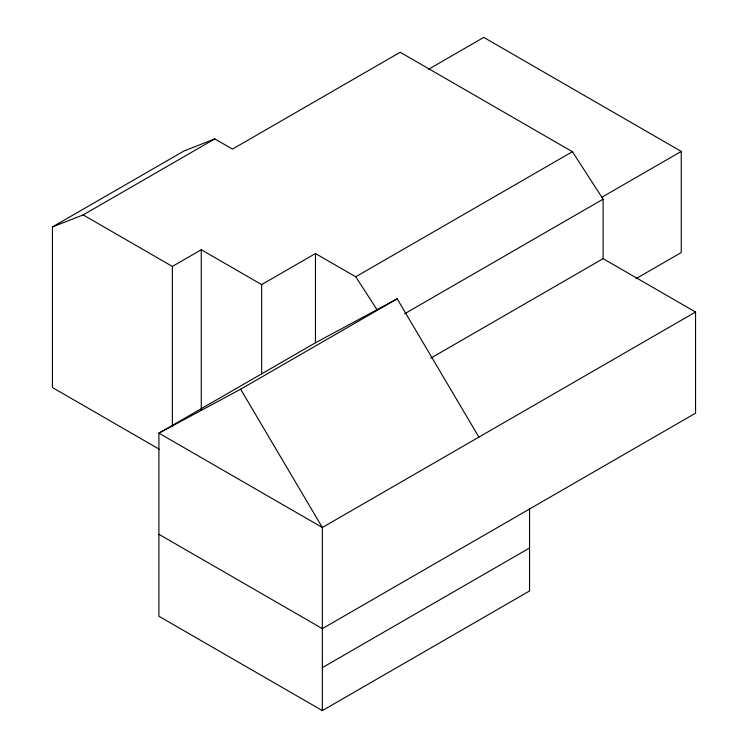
<?xml version="1.0" encoding="UTF-8"?>
<svg xmlns="http://www.w3.org/2000/svg" width="748" height="748" viewBox="0 0 748 748"><rect width="100%" height="100%" fill="white"/><g stroke="black" fill="none" stroke-linecap="round" stroke-linejoin="round"><path stroke-width="1.12" d="M159.268 449.221L52.444 387.548L52.444 226.934L184.102 150.918L214.798 138.904L232.469 149.104L400.189 52.267L572.416 151.704L603.112 199.174L603.112 258.658L430.792 358.152M52.444 226.934L83.14 214.91L214.798 138.904M428.37 69.386L483.76 37.4L681.25 151.414L681.25 252.544L635.922 278.714M83.14 214.91L172.367 266.428L201.268 249.739L261.66 284.605L315.469 253.535L355.749 276.788L377.02 309.672M355.749 276.788L572.416 151.704M478.898 437.122L397.179 298.826L315.469 342.771L158.913 433.157L158.913 616.249L322.341 710.6L529.556 590.967L529.556 509.005M158.913 534.287L322.341 628.638L695.556 413.167L695.556 312.028L322.341 527.508L158.913 433.157L240.622 389.212L397.179 298.826M601.682 197.36L681.25 151.414M404.593 313.786L603.112 199.174M322.341 667.637L529.556 548.004M603.112 258.658L695.556 312.028M240.622 389.212L322.341 527.508L322.341 710.6M315.469 253.535L315.469 342.771M261.66 284.605L261.66 373.832M201.268 249.739L201.268 409.736M172.367 266.428L172.367 426.425"/></g></svg>
